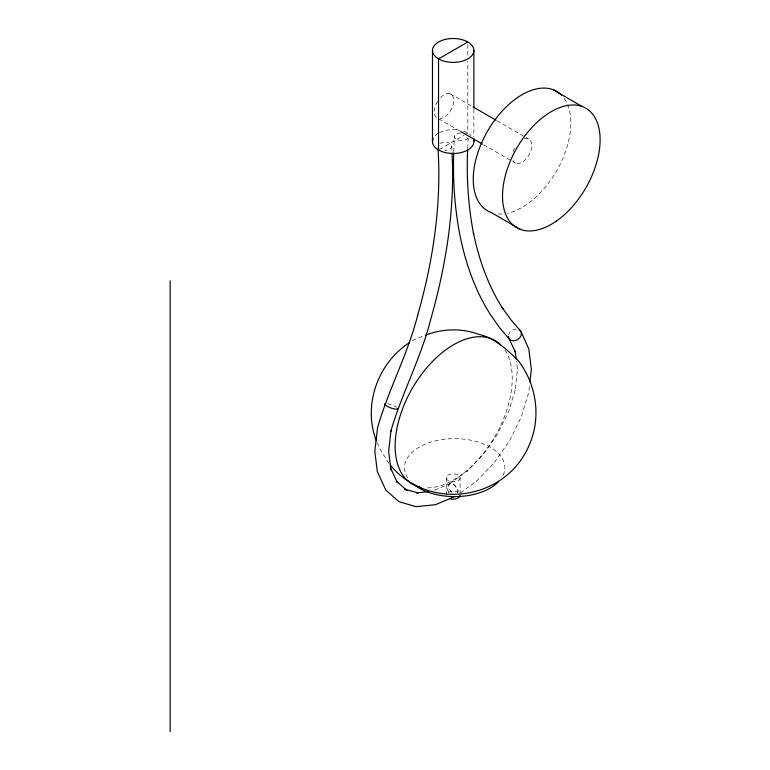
<?xml version="1.0" encoding="UTF-8"?>
<svg xmlns="http://www.w3.org/2000/svg" width="770" height="770" viewBox="0 0 770 770"><rect width="100%" height="100%" fill="white"/><g stroke="black" fill="none" stroke-linecap="round" stroke-linejoin="round"><path stroke-width="0.58" stroke-dasharray="3.85 2.89" d="M453.761 151.7L454.425 136.55M467.708 148.495L468.16 138.128M529.423 386.425L528.798 392.19L521.261 416.955L509.625 440.69L494.196 462.78M460.383 492.964L476.832 480.875M476.312 481.414L494.475 462.491M449.796 483.627L467.659 470.682L467.14 471.221L483.887 453.761L497.747 433.722L508.585 411.613L515.399 389.245L515.188 389.947L517.479 369.157L516.478 361.217M439.516 149.428L463.906 135.347M464.878 134.779L467.814 133.085L467.814 61.177M434.723 490.163L449.439 483.839M412.287 340.581L423 336.018M450.142 93.699L473.04 106.915M496.977 120.736L528.201 138.764M459.68 130.91L437.822 118.291A13.802 7.969 -60 0 1 438.265 100.167M483.618 144.731L515.881 163.356M388.956 463.492L380.505 450.007L377.281 442.875M451.701 146.088L451.971 151.95M473.868 109.176L473.868 136.742M467.814 44.4L467.814 56.383M460.075 477.804A6.901 3.985 0 0 1 449.728 481.26A6.901 3.985 0 0 1 449.728 474.358A6.901 3.985 0 0 1 460.075 477.804L460.075 492.877M453.174 140.592L453.174 141.536M446.273 477.804L446.273 495.187M435.252 135.568A20.703 11.954 0 0 1 438.534 133.085M439.526 132.555A20.703 11.954 0 0 1 458.535 129.995M463.521 131.189A20.703 11.954 0 0 1 471.096 135.568M505.004 350.119A82.794 47.798 -60 0 1 495.534 435.397A82.794 47.798 -60 0 1 426.638 487.853M407.705 477.814A50.204 28.991 0 0 1 454.704 438.631A50.204 28.991 0 0 1 501.694 477.814M564.343 98.57A68.992 39.838 -60 0 1 567.163 103.584M567.625 104.672A68.992 39.838 -60 0 1 557.596 169.121A68.992 39.838 -60 0 1 507.517 213.223M502.098 213.993A68.992 39.838 -60 0 1 497.555 213.925M524.418 138.764A13.802 7.969 -60 0 1 529.337 154.337A13.802 7.969 -60 0 1 512.926 160.343M513.138 151.594A13.802 7.969 -60 0 1 515.659 146.223M440.507 97.472A13.802 7.969 -60 0 1 453.732 100.677A13.802 7.969 -60 0 1 439.988 118.58M448.294 492.377A6.901 3.985 0 0 1 458.054 492.377M439.94 143.48A6.892 4.177 -2.6 0 1 451.172 144.5A6.892 4.177 -2.6 0 1 444.819 150.477M387.599 403.692A6.911 1.607 20.2 0 1 396.617 407.292M448.564 492.232A6.892 4.456 66.8 0 1 451.153 483.464A6.892 4.456 66.8 0 1 457.322 492.848M451.778 492.434A6.892 3.446 54.1 0 1 450.71 483.377A6.892 3.446 54.1 0 1 458.554 492.126M467.977 137.946A6.892 3.773 2.5 0 1 460.123 140.438A6.892 3.773 2.5 0 1 454.454 136.223A6.892 3.773 2.5 0 1 461.307 132.989M508.547 335.085A6.911 5.409 -32.7 0 1 516.218 329.05"/><path stroke-width="1.16" d="M453.713 152.864C452.76 180.546 454.704 208.362 459.988 235.562L460.239 236.765C465.927 264.226 475.408 291.118 490.557 314.843L500.144 328.415L509.509 339.204M467.65 149.649C466.379 177.88 468.266 206.273 473.637 234.022L473.386 232.819C478.911 259.509 488.122 285.651 502.849 308.712L502.107 307.519L510.654 319.492L520.347 330.667M529.933 381.814L531.329 369.128L528.798 348.983L521.097 331.87M409.611 342.534C377.868 362.843 362.593 405.376 376.357 440.844M467.814 42.004L438.534 58.905L438.534 149.986M454.358 496.698L435.512 504.677L416.031 506.66L399.014 501.703L385.857 490.144L377.339 471.664L374.807 451.528L377.541 427.754C388.523 389.428 407.898 354.027 417.686 315.209L417.533 315.767C432.913 261.665 441.633 205.138 438.034 148.812M425.233 335.287C442.028 328.655 461.548 327.924 478.517 334.276C494.532 337.838 506.323 349.156 517.815 360.1C536.257 383.585 541.377 416.195 529.741 443.818C507.064 500.288 429.496 512.137 390.371 465.215M428.197 491.626L416.734 492.916L418.149 492.964L404.491 489.094L407.012 490.548L396.55 481.289L397.301 482.501L390.688 468.391M552.831 89.58L582.101 106.481M473.04 106.915L495.938 120.139M460.72 131.506L482.578 144.125M520.52 229.441L491.25 212.539A68.992 39.838 -60 0 1 488.536 129.447A68.992 39.838 -60 0 1 561.58 95.23M508.758 338.011L515.448 352.265L515.188 351.005L516.189 358.945M390.939 469.652L388.658 451.499L390.939 430.709L390.736 431.412C401.844 393.383 420.93 358.137 430.671 319.569L430.825 319.011C446.08 265.226 455.07 209.132 452.029 153.115M473.868 50.454A20.703 11.954 0 0 1 442.827 60.801A20.703 11.954 0 0 1 442.827 40.098A20.703 11.954 0 0 1 473.868 50.454L473.868 107.983M473.868 139.139L473.868 141.536M432.471 50.454L432.471 141.536M170.151 280.809L170.151 731.5M473.56 139.457A20.703 11.954 0 0 1 452.269 153.48A20.703 11.954 0 0 1 433.183 138.446M420.882 487.217A82.794 47.798 -60 0 1 411.305 390.101A82.794 47.798 -60 0 1 500.558 344.71M498.18 482.107A50.204 28.991 0 0 1 413.567 484.234M460.075 495.187A6.901 3.985 0 0 1 449.728 498.642M397.695 408.504A6.911 1.607 20.2 0 1 389.928 407.609A6.911 1.607 20.2 0 1 385.366 403.596M519.221 329.772A6.911 5.409 -32.7 0 1 517.796 339.522A6.911 5.409 -32.7 0 1 508.431 336.606M556.306 221.125A68.992 39.838 -60 0 0 590.85 112.122A68.992 39.838 -60 0 0 506.785 170.632A68.992 39.838 -60 0 0 556.306 221.125"/></g></svg>
